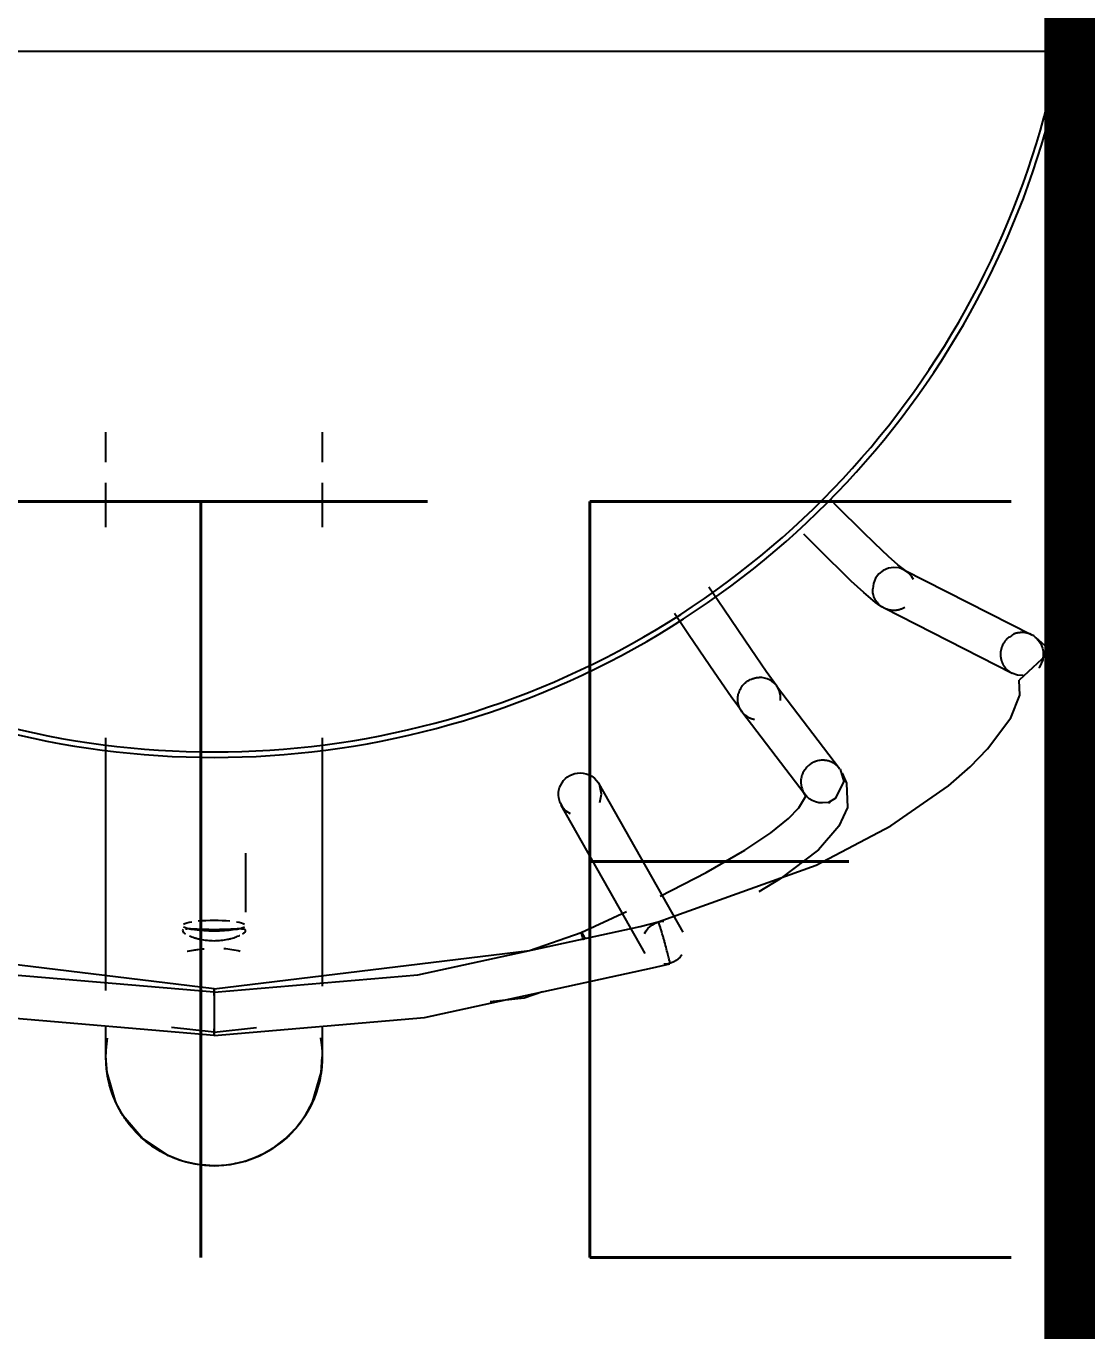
# Model space of a CAD drawing. Header units: millimetres. Extents: x 148480 to 578986, y 39883 to 155062.
# Drawn here: x 252669.9 to 252950.4, y 122228.7 to 122573.9 of the extents above; entities that cross this region are included whole.
import ezdxf

# ---------------------------------------------------------------- set-up
doc = ezdxf.new("R2010")
doc.units = ezdxf.units.MM
for name, color, linetype in [('HATCH', 8, 'Continuous'), ('Hatch 01_UC', 7, 'Continuous'), ('HVAC-SECTIONS', 7, 'Continuous'), ('I - MODULAR', 44, 'Continuous'), ('Layer4', 6, 'Continuous'), ('M-HVAC VRV PIPE', 4, 'Continuous'), ('M-HVAC-TEXT', 7, 'Continuous')]:
    doc.layers.add(name, color=color, linetype=linetype)
doc.styles.add('R', font='romans.shx')

# ---------------------------------------------------------------- blocks, each defined once
blk = doc.blocks.new('GFC1')
at = {"color": 8}
for p, q in [((325323.46, 123444.51), (325323.46, 123452.48)), ((325323.46, 123444.51), (325323.46, 123452.48)), ((325380.66, 123452.48), (325380.66, 123444.51)), ((325380.66, 123452.48), (325380.66, 123444.51)), ((325323.46, 123427.34), (325323.46, 123439)), ((325323.46, 123427.34), (325323.46, 123439)), ((325380.66, 123439), (325380.66, 123427.34)), ((325380.66, 123439), (325380.66, 123427.34))]:
    blk.add_line(p, q, dxfattribs=at)
at = {"layer": 'I - MODULAR', "color": 8}
for p, q in [((325534.47, 123416.06), (325568.27, 123398.83)), ((325534.47, 123416.06), (325568.27, 123398.83)), ((325563.07, 123388.64), (325529.26, 123405.87)), ((325563.07, 123388.64), (325529.26, 123405.87)), ((325573.37, 123394.58), (325569.45, 123398.02)), ((325573.37, 123394.58), (325569.45, 123398.02)), ((325573.37, 123394.58), (325564.95, 123386.84)), ((325573.37, 123394.58), (325564.95, 123386.84)), ((325500.79, 123385.35), (325517.46, 123363.48)), ((325500.79, 123385.35), (325517.46, 123363.48)), ((325508.35, 123356.55), (325491.66, 123378.47)), ((325508.35, 123356.55), (325491.66, 123378.47)), ((325323.46, 123304.75), (325323.46, 123371.61)), ((325323.46, 123304.75), (325323.46, 123371.61)), ((325380.66, 123371.61), (325380.66, 123305.91)), ((325380.66, 123371.61), (325380.66, 123305.91)), ((325453.82, 123359.45), (325476.01, 123320.18)), ((325453.82, 123359.45), (325476.01, 123320.18)), ((325466.05, 123314.55), (325443.86, 123353.82)), ((325466.05, 123314.55), (325443.86, 123353.82)), ((325360.4, 123341.1), (325360.4, 123325.47)), ((325360.4, 123341.1), (325360.4, 123325.47)), ((325449.17, 123320.11), (325461.15, 123325.63)), ((325449.17, 123320.11), (325461.15, 123325.63)), ((325323.46, 123287.2), (325323.46, 123295.16)), ((325323.46, 123287.2), (325323.46, 123295.16)), ((325352.06, 123293.77), (325340.82, 123295.01)), ((325352.06, 123293.77), (325340.82, 123295.01)), ((325352.06, 123293.77), (325363.29, 123295.01)), ((325352.06, 123293.77), (325363.29, 123295.01)), ((325380.66, 123295.35), (325380.66, 123287.2)), ((325380.66, 123295.35), (325380.66, 123287.2))]:
    blk.add_line(p, q, dxfattribs=at)
at = {"layer": 'I - MODULAR', "color": 8, "flags": 128}
for points in [[(325534.98, 123415.77), (325532.85, 123417.34), (325530.39, 123419.52), (325526.76, 123422.96), (325523.52, 123426.12), (325517.01, 123432.64), (325515.05, 123434.66)], [(325534.98, 123415.77), (325532.85, 123417.34), (325530.39, 123419.52), (325526.76, 123422.96), (325523.52, 123426.12), (325517.01, 123432.64), (325515.05, 123434.66)], [(325528.76, 123406.16), (325528.16, 123406.54), (325526.97, 123407.37), (325523.86, 123410.01), (325520.55, 123413.07), (325517.96, 123415.55), (325514.32, 123419.13), (325508.06, 123425.43)], [(325528.76, 123406.16), (325528.16, 123406.54), (325526.97, 123407.37), (325523.86, 123410.01), (325520.55, 123413.07), (325517.96, 123415.55), (325514.32, 123419.13), (325508.06, 123425.43)], [(325535.75, 123415.16), (325534.61, 123415.98), (325533.26, 123416.51), (325531.82, 123416.67), (325530.38, 123416.45), (325529.03, 123415.87), (325527.88, 123414.96), (325526.98, 123413.79), (325526.42, 123412.42), (325526.22, 123410.97)], [(325535.75, 123415.16), (325534.61, 123415.98), (325533.26, 123416.51), (325531.82, 123416.67), (325530.38, 123416.45), (325529.03, 123415.87), (325527.88, 123414.96), (325526.98, 123413.79), (325526.42, 123412.42), (325526.22, 123410.97)], [(325537, 123413.43), (325536.57, 123414.16), (325536.11, 123414.73), (325535.75, 123415.16)], [(325537, 123413.43), (325536.57, 123414.16), (325536.11, 123414.73), (325535.75, 123415.16)], [(325500.84, 123385.29), (325498.07, 123389.17), (325495.43, 123392.98), (325492.37, 123397.44), (325486.83, 123405.59), (325482.87, 123411.45)], [(325500.84, 123385.29), (325498.07, 123389.17), (325495.43, 123392.98), (325492.37, 123397.44), (325486.83, 123405.59), (325482.87, 123411.45)], [(325491.61, 123378.52), (325490.52, 123380.01), (325488.83, 123382.41), (325486.25, 123386.14), (325483.14, 123390.67), (325477.5, 123398.96), (325473.78, 123404.48)], [(325491.61, 123378.52), (325490.52, 123380.01), (325488.83, 123382.41), (325486.25, 123386.14), (325483.14, 123390.67), (325477.5, 123398.96), (325473.78, 123404.48)], [(325569.55, 123397.93), (325570.08, 123397.36), (325570.52, 123396.73), (325570.86, 123396.03), (325571.12, 123395.29), (325571.28, 123394.52), (325571.32, 123393.73)], [(325569.55, 123397.93), (325570.08, 123397.36), (325570.52, 123396.73), (325570.86, 123396.03), (325571.12, 123395.29), (325571.28, 123394.52), (325571.32, 123393.73)], [(325571.32, 123393.73), (325571.19, 123392.26), (325570.32, 123390.3), (325570.04, 123390.13)], [(325571.32, 123393.73), (325571.19, 123392.26), (325570.32, 123390.3), (325570.04, 123390.13)], [(325500.93, 123385.16), (325500.58, 123385.62), (325500.08, 123386.13), (325499.53, 123386.57), (325498.93, 123386.93), (325498.3, 123387.21), (325497.63, 123387.41), (325496.94, 123387.53), (325496.22, 123387.56)], [(325500.93, 123385.16), (325500.58, 123385.62), (325500.08, 123386.13), (325499.53, 123386.57), (325498.93, 123386.93), (325498.3, 123387.21), (325497.63, 123387.41), (325496.94, 123387.53), (325496.22, 123387.56)], [(325566.06, 123388.05), (325564.52, 123388.14), (325563.04, 123388.66), (325561.79, 123389.54)], [(325566.06, 123388.05), (325564.52, 123388.14), (325563.04, 123388.66), (325561.79, 123389.54)], [(325469.53, 123322.88), (325511.27, 123337.87), (325530.99, 123348.28), (325546.24, 123358.91), (325551.98, 123363.91), (325556.62, 123368.64), (325562.73, 123376.88), (325565.16, 123382.88), (325564.95, 123386.84)], [(325469.53, 123322.88), (325511.27, 123337.87), (325530.99, 123348.28), (325546.24, 123358.91), (325551.98, 123363.91), (325556.62, 123368.64), (325562.73, 123376.88), (325565.16, 123382.88), (325564.95, 123386.84)], [(325501.88, 123381.47), (325501.85, 123382.84), (325501.46, 123384.17), (325500.93, 123385.16)], [(325501.88, 123381.47), (325501.85, 123382.84), (325501.46, 123384.17), (325500.93, 123385.16)], [(325517.61, 123363.27), (325518.59, 123360.07), (325516.27, 123355.53), (325514.58, 123354.51), (325514.85, 123354.5), (325512.91, 123354.37)], [(325517.61, 123363.27), (325518.59, 123360.07), (325516.27, 123355.53), (325514.58, 123354.51), (325514.85, 123354.5), (325512.91, 123354.37)], [(325518.16, 123362.26), (325519.33, 123359.61), (325519.56, 123353.13), (325517.29, 123348.21), (325511.87, 123341.98), (325501.76, 123334.27), (325496.15, 123330.81)], [(325518.16, 123362.26), (325519.33, 123359.61), (325519.56, 123353.13), (325517.29, 123348.21), (325511.87, 123341.98), (325501.76, 123334.27), (325496.15, 123330.81)], [(325454.11, 123354.47), (325454.55, 123356.68), (325454.11, 123358.86)], [(325454.11, 123354.47), (325454.55, 123356.68), (325454.11, 123358.86)], [(325469.98, 123329.7), (325482.18, 123335.97), (325492.41, 123341.87), (325499.29, 123346.48), (325503.92, 123350.21), (325506.68, 123353.05), (325508.53, 123356.17), (325507.78, 123357.48), (325507.66, 123357.75)], [(325469.98, 123329.7), (325482.18, 123335.97), (325492.41, 123341.87), (325499.29, 123346.48), (325503.92, 123350.21), (325506.68, 123353.05), (325508.53, 123356.17), (325507.78, 123357.48), (325507.66, 123357.75)], [(325512.91, 123354.37), (325511.99, 123354.42), (325511.09, 123354.63), (325510.24, 123354.98), (325509.46, 123355.46), (325508.77, 123356.07), (325508.2, 123356.76)], [(325512.91, 123354.37), (325511.99, 123354.42), (325511.09, 123354.63), (325510.24, 123354.98), (325509.46, 123355.46), (325508.77, 123356.07), (325508.2, 123356.76)], [(325443.57, 123354.41), (325444.22, 123353.26), (325445.12, 123352.3), (325446.24, 123351.56)], [(325443.57, 123354.41), (325444.22, 123353.26), (325445.12, 123352.3), (325446.24, 123351.56)], [(325352.06, 123304.3), (325298.17, 123308.92), (325239.39, 123321.7), (325234.58, 123322.88)], [(325352.06, 123304.3), (325298.17, 123308.92), (325239.39, 123321.7), (325234.58, 123322.88)], [(325352.06, 123304.3), (325405.94, 123308.92), (325464.72, 123321.7), (325469.53, 123322.88)], [(325352.06, 123304.3), (325405.94, 123308.92), (325464.72, 123321.7), (325469.53, 123322.88)], [(325352.06, 123305.21), (325268.63, 123315.3), (325254.94, 123320.11)], [(325352.06, 123305.21), (325268.63, 123315.3), (325254.94, 123320.11)], [(325352.06, 123305.21), (325435.48, 123315.3), (325449.17, 123320.11)], [(325352.06, 123305.21), (325435.48, 123315.3), (325449.17, 123320.11)], [(325352.06, 123292.86), (325296.42, 123297.62), (325236.12, 123310.73), (325231.57, 123311.85)], [(325352.06, 123292.86), (325296.42, 123297.62), (325236.12, 123310.73), (325231.57, 123311.85)], [(325352.06, 123292.86), (325407.69, 123297.62), (325468, 123310.73), (325472.54, 123311.85)], [(325352.06, 123292.86), (325407.69, 123297.62), (325468, 123310.73), (325472.54, 123311.85)], [(325425.1, 123301.84), (325434.06, 123302.83), (325438.88, 123304.5)], [(325425.1, 123301.84), (325434.06, 123302.83), (325438.88, 123304.5)], [(325352.06, 123258.37), (325347.66, 123258.72), (325343.69, 123259.63), (325340, 123261.06), (325333.17, 123265.55), (325327.99, 123271.63), (325326.08, 123275.16), (325323.75, 123283.06), (325323.47, 123287.2)], [(325352.06, 123258.37), (325347.66, 123258.72), (325343.69, 123259.63), (325340, 123261.06), (325333.17, 123265.55), (325327.99, 123271.63), (325326.08, 123275.16), (325323.75, 123283.06), (325323.47, 123287.2)], [(325352.06, 123258.37), (325356.4, 123258.72), (325360.39, 123259.62), (325364.09, 123261.05), (325367.64, 123263.03), (325370.87, 123265.49), (325373.71, 123268.37), (325376.13, 123271.64), (325378.05, 123275.19), (325380.36, 123283.06), (325380.65, 123287.2)], [(325352.06, 123258.37), (325356.4, 123258.72), (325360.39, 123259.62), (325364.09, 123261.05), (325367.64, 123263.03), (325370.87, 123265.49), (325373.71, 123268.37), (325376.13, 123271.64), (325378.05, 123275.19), (325380.36, 123283.06), (325380.65, 123287.2)]]:
    blk.add_lwpolyline(points, dxfattribs=at)
at = {"layer": 'I - MODULAR', "color": 8}
for radius in [228.8, 228.8, 228.8, 228.8, 227.37, 227.37]:
    blk.add_arc((325352.06, 123595.22), radius, 180, 0, dxfattribs=at)
at = {"layer": 'I - MODULAR', "color": 8, "extrusion": (0, 0, -1)}
for centre, major_axis, ratio, start_param, end_param in [((325448.84, 123356.64), (-4.98, -2.81), 0.992436, 0.099802, 2.081916), ((325448.84, 123356.64), (-4.98, -2.81), 0.992436, 0.099802, 2.081916), ((325448.84, 123356.64), (-4.98, -2.81), 0.992436, 2.081916, 3.241394), ((325448.84, 123356.64), (-4.98, -2.81), 0.992436, 2.081916, 3.241394), ((325352.06, 123321.91), (8.35, 0), 0.173648, 3.403392, 3.926991), ((325352.06, 123321.91), (8.35, 0), 0.173648, 3.403392, 3.926991), ((325352.06, 123321.91), (8.35, 0), 0.173648, 4.18879, 5.235988), ((325352.06, 123321.91), (8.35, 0), 0.173648, 4.18879, 5.235988), ((325352.06, 123321.91), (8.35, 0), 0.173648, 5.497787, 6.021386), ((325352.06, 123321.91), (8.35, 0), 0.173648, 5.497787, 6.021386), ((325471.03, 123317.37), (-4.98, -2.81), 0.992436, 0.957956, 2.081916), ((325471.03, 123317.37), (-4.98, -2.81), 0.992436, 0.957956, 2.081916), ((325352.06, 123321.91), (8.35, 0), 0.173648, 0.261799, 2.879793), ((325352.06, 123321.91), (8.35, 0), 0.173648, 0.261799, 2.879793), ((325471.03, 123317.37), (-4.98, -2.81), 0.992436, 4.258135, 5.223509), ((325471.03, 123317.37), (-4.98, -2.81), 0.992436, 4.258135, 5.223509)]:
    blk.add_ellipse(centre, major_axis=major_axis, ratio=ratio, start_param=start_param, end_param=end_param, dxfattribs=at)
at = {"layer": 'I - MODULAR', "color": 8}
for points, knots in [([(325527.98, 123406.78), (325527.96, 123406.8), (325527.9, 123406.88), (325527.79, 123407.01), (325527.64, 123407.18), (325527.48, 123407.37), (325527.32, 123407.55), (325527.19, 123407.73), (325527.05, 123407.92), (325526.91, 123408.16), (325526.77, 123408.43), (325526.62, 123408.75), (325526.51, 123409.07), (325526.41, 123409.4), (325526.33, 123409.74), (325526.26, 123410.12), (325526.22, 123410.54), (325526.22, 123410.82), (325526.22, 123410.97)], [0, 0, 0, 0, 0.041667, 0.104167, 0.161458, 0.229167, 0.270833, 0.3125, 0.364583, 0.416667, 0.479167, 0.541667, 0.625, 0.6875, 0.75, 0.833333, 0.916667, 1, 1, 1, 1]), ([(325527.98, 123406.78), (325527.96, 123406.8), (325527.9, 123406.88), (325527.79, 123407.01), (325527.64, 123407.18), (325527.48, 123407.37), (325527.32, 123407.55), (325527.19, 123407.73), (325527.05, 123407.92), (325526.91, 123408.16), (325526.77, 123408.43), (325526.62, 123408.75), (325526.51, 123409.07), (325526.41, 123409.4), (325526.33, 123409.74), (325526.26, 123410.12), (325526.22, 123410.54), (325526.22, 123410.82), (325526.22, 123410.97)], [0, 0, 0, 0, 0.041667, 0.104167, 0.161458, 0.229167, 0.270833, 0.3125, 0.364583, 0.416667, 0.479167, 0.541667, 0.625, 0.6875, 0.75, 0.833333, 0.916667, 1, 1, 1, 1]), ([(325534.7, 123406.06), (325534.49, 123405.94), (325534.16, 123405.77), (325533.7, 123405.59), (325533.35, 123405.48), (325532.99, 123405.39), (325532.63, 123405.32), (325532.27, 123405.28), (325531.9, 123405.26), (325531.54, 123405.27), (325531.18, 123405.29), (325530.82, 123405.34), (325530.47, 123405.42), (325530.11, 123405.52), (325529.77, 123405.64), (325529.43, 123405.79), (325529.11, 123405.95), (325528.8, 123406.13), (325528.41, 123406.4), (325528.15, 123406.62), (325527.98, 123406.78)], [0.4444444, 0.4444444, 0.4444444, 0.4444444, 0.5, 0.5277778, 0.5555556, 0.5833333, 0.6111111, 0.6388889, 0.6666667, 0.6944444, 0.7222222, 0.75, 0.7777778, 0.8055556, 0.8333333, 0.8611111, 0.8888889, 0.9166667, 0.9444444, 1, 1, 1, 1]), ([(325534.7, 123406.06), (325534.49, 123405.94), (325534.16, 123405.77), (325533.7, 123405.59), (325533.35, 123405.48), (325532.99, 123405.39), (325532.63, 123405.32), (325532.27, 123405.28), (325531.9, 123405.26), (325531.54, 123405.27), (325531.18, 123405.29), (325530.82, 123405.34), (325530.47, 123405.42), (325530.11, 123405.52), (325529.77, 123405.64), (325529.43, 123405.79), (325529.11, 123405.95), (325528.8, 123406.13), (325528.41, 123406.4), (325528.15, 123406.62), (325527.98, 123406.78)], [0.4444444, 0.4444444, 0.4444444, 0.4444444, 0.5, 0.5277778, 0.5555556, 0.5833333, 0.6111111, 0.6388889, 0.6666667, 0.6944444, 0.7222222, 0.75, 0.7777778, 0.8055556, 0.8333333, 0.8611111, 0.8888889, 0.9166667, 0.9444444, 1, 1, 1, 1]), ([(325569.56, 123397.92), (325569.4, 123398.07), (325569.15, 123398.28), (325568.8, 123398.53), (325568.52, 123398.7), (325568.23, 123398.86), (325567.93, 123399), (325567.62, 123399.12), (325567.3, 123399.22), (325566.98, 123399.3), (325566.66, 123399.37), (325566.36, 123399.41), (325566.09, 123399.43), (325565.76, 123399.44), (325565.39, 123399.43), (325565.04, 123399.39), (325564.73, 123399.34), (325564.44, 123399.29), (325564.13, 123399.24), (325563.88, 123399.18), (325563.65, 123399.1), (325563.49, 123399.01), (325563.4, 123398.92), (325563.29, 123398.82), (325563.14, 123398.71), (325562.86, 123398.55), (325562.43, 123398.3), (325562.03, 123398.02), (325561.79, 123397.82), (325561.59, 123397.64), (325561.38, 123397.41), (325561.18, 123397.14), (325561, 123396.87), (325560.85, 123396.61), (325560.66, 123396.29), (325560.48, 123395.9), (325560.31, 123395.48), (325560.2, 123395.12), (325560.12, 123394.77), (325560.04, 123394.3), (325560.02, 123393.96), (325560.02, 123393.74)], [0, 0, 0, 0, 0.05, 0.075, 0.1, 0.125, 0.15, 0.175, 0.2, 0.225, 0.25, 0.275, 0.29375, 0.3125, 0.35, 0.375, 0.39375, 0.425, 0.45, 0.475, 0.5, 0.525, 0.55, 0.575, 0.59375, 0.6125, 0.65, 0.675, 0.6875, 0.703125, 0.725, 0.75, 0.775, 0.79375, 0.8125, 0.85, 0.875, 0.9, 0.925, 0.95, 1, 1, 1, 1]), ([(325569.56, 123397.92), (325569.4, 123398.07), (325569.15, 123398.28), (325568.8, 123398.53), (325568.52, 123398.7), (325568.23, 123398.86), (325567.93, 123399), (325567.62, 123399.12), (325567.3, 123399.22), (325566.98, 123399.3), (325566.66, 123399.37), (325566.36, 123399.41), (325566.09, 123399.43), (325565.76, 123399.44), (325565.39, 123399.43), (325565.04, 123399.39), (325564.73, 123399.34), (325564.44, 123399.29), (325564.13, 123399.24), (325563.88, 123399.18), (325563.65, 123399.1), (325563.49, 123399.01), (325563.4, 123398.92), (325563.29, 123398.82), (325563.14, 123398.71), (325562.86, 123398.55), (325562.43, 123398.3), (325562.03, 123398.02), (325561.79, 123397.82), (325561.59, 123397.64), (325561.38, 123397.41), (325561.18, 123397.14), (325561, 123396.87), (325560.85, 123396.61), (325560.66, 123396.29), (325560.48, 123395.9), (325560.31, 123395.48), (325560.2, 123395.12), (325560.12, 123394.77), (325560.04, 123394.3), (325560.02, 123393.96), (325560.02, 123393.74)], [0, 0, 0, 0, 0.05, 0.075, 0.1, 0.125, 0.15, 0.175, 0.2, 0.225, 0.25, 0.275, 0.29375, 0.3125, 0.35, 0.375, 0.39375, 0.425, 0.45, 0.475, 0.5, 0.525, 0.55, 0.575, 0.59375, 0.6125, 0.65, 0.675, 0.6875, 0.703125, 0.725, 0.75, 0.775, 0.79375, 0.8125, 0.85, 0.875, 0.9, 0.925, 0.95, 1, 1, 1, 1]), ([(325560.02, 123393.74), (325560.02, 123393.42), (325560.05, 123392.95), (325560.16, 123392.41), (325560.24, 123392.11), (325560.31, 123391.88), (325560.38, 123391.66), (325560.47, 123391.44), (325560.57, 123391.23), (325560.67, 123391.02), (325560.78, 123390.81), (325560.9, 123390.62), (325561.02, 123390.42), (325561.16, 123390.24), (325561.3, 123390.05), (325561.51, 123389.82), (325561.67, 123389.66), (325561.78, 123389.55)], [0, 0, 0, 0, 0.2, 0.3, 0.35, 0.4, 0.45, 0.5, 0.55, 0.6, 0.65, 0.7, 0.75, 0.8, 0.85, 0.9, 1, 1, 1, 1]), ([(325560.02, 123393.74), (325560.02, 123393.42), (325560.05, 123392.95), (325560.16, 123392.41), (325560.24, 123392.11), (325560.31, 123391.88), (325560.38, 123391.66), (325560.47, 123391.44), (325560.57, 123391.23), (325560.67, 123391.02), (325560.78, 123390.81), (325560.9, 123390.62), (325561.02, 123390.42), (325561.16, 123390.24), (325561.3, 123390.05), (325561.51, 123389.82), (325561.67, 123389.66), (325561.78, 123389.55)], [0, 0, 0, 0, 0.2, 0.3, 0.35, 0.4, 0.45, 0.5, 0.55, 0.6, 0.65, 0.7, 0.75, 0.8, 0.85, 0.9, 1, 1, 1, 1]), ([(325491.55, 123378.61), (325491.5, 123378.69), (325491.4, 123378.84), (325491.25, 123379.09), (325491.13, 123379.34), (325491.02, 123379.57), (325490.89, 123379.87), (325490.77, 123380.23), (325490.66, 123380.63), (325490.6, 123380.98), (325490.56, 123381.32), (325490.54, 123381.66), (325490.54, 123382), (325490.57, 123382.35), (325490.61, 123382.69), (325490.7, 123383.15), (325490.86, 123383.71), (325491.14, 123384.36), (325491.48, 123384.97), (325491.91, 123385.53), (325492.4, 123386.04), (325492.94, 123386.48), (325493.54, 123386.86), (325494.07, 123387.11), (325494.51, 123387.27), (325494.84, 123387.37), (325495.18, 123387.45), (325495.64, 123387.53), (325495.99, 123387.56), (325496.23, 123387.56)], [0, 0, 0, 0, 0.027778, 0.055556, 0.083333, 0.104167, 0.125, 0.166667, 0.194444, 0.222222, 0.25, 0.277778, 0.305556, 0.333333, 0.361111, 0.388889, 0.444444, 0.5, 0.555556, 0.611111, 0.666667, 0.722222, 0.777778, 0.833333, 0.861111, 0.888889, 0.916667, 0.944444, 1, 1, 1, 1]), ([(325491.55, 123378.61), (325491.5, 123378.69), (325491.4, 123378.84), (325491.25, 123379.09), (325491.13, 123379.34), (325491.02, 123379.57), (325490.89, 123379.87), (325490.77, 123380.23), (325490.66, 123380.63), (325490.6, 123380.98), (325490.56, 123381.32), (325490.54, 123381.66), (325490.54, 123382), (325490.57, 123382.35), (325490.61, 123382.69), (325490.7, 123383.15), (325490.86, 123383.71), (325491.14, 123384.36), (325491.48, 123384.97), (325491.91, 123385.53), (325492.4, 123386.04), (325492.94, 123386.48), (325493.54, 123386.86), (325494.07, 123387.11), (325494.51, 123387.27), (325494.84, 123387.37), (325495.18, 123387.45), (325495.64, 123387.53), (325495.99, 123387.56), (325496.23, 123387.56)], [0, 0, 0, 0, 0.027778, 0.055556, 0.083333, 0.104167, 0.125, 0.166667, 0.194444, 0.222222, 0.25, 0.277778, 0.305556, 0.333333, 0.361111, 0.388889, 0.444444, 0.5, 0.555556, 0.611111, 0.666667, 0.722222, 0.777778, 0.833333, 0.861111, 0.888889, 0.916667, 0.944444, 1, 1, 1, 1]), ([(325494.99, 123376.37), (325494.88, 123376.39), (325494.68, 123376.44), (325494.38, 123376.53), (325494.09, 123376.63), (325493.81, 123376.75), (325493.55, 123376.87), (325493.33, 123376.99), (325493.11, 123377.12), (325492.87, 123377.28), (325492.64, 123377.46), (325492.44, 123377.63), (325492.27, 123377.78), (325492.1, 123377.95), (325491.92, 123378.15), (325491.72, 123378.38), (325491.61, 123378.53), (325491.55, 123378.61)], [0.2222222, 0.2222222, 0.2222222, 0.2222222, 0.2777778, 0.3333333, 0.3888889, 0.4444444, 0.5, 0.5416667, 0.5833333, 0.6388889, 0.6944444, 0.7361111, 0.7777778, 0.8194444, 0.8611111, 0.9166667, 1, 1, 1, 1]), ([(325494.99, 123376.37), (325494.88, 123376.39), (325494.68, 123376.44), (325494.38, 123376.53), (325494.09, 123376.63), (325493.81, 123376.75), (325493.55, 123376.87), (325493.33, 123376.99), (325493.11, 123377.12), (325492.87, 123377.28), (325492.64, 123377.46), (325492.44, 123377.63), (325492.27, 123377.78), (325492.1, 123377.95), (325491.92, 123378.15), (325491.72, 123378.38), (325491.61, 123378.53), (325491.55, 123378.61)], [0.2222222, 0.2222222, 0.2222222, 0.2222222, 0.2777778, 0.3333333, 0.3888889, 0.4444444, 0.5, 0.5416667, 0.5833333, 0.6388889, 0.6944444, 0.7361111, 0.7777778, 0.8194444, 0.8611111, 0.9166667, 1, 1, 1, 1]), ([(325512.91, 123365.66), (325512.48, 123365.66), (325511.86, 123365.58), (325511.16, 123365.37), (325510.78, 123365.22), (325510.5, 123365.09), (325510.23, 123364.94), (325509.88, 123364.73), (325509.31, 123364.32), (325508.59, 123363.6), (325508, 123362.77), (325507.64, 123362.04), (325507.43, 123361.46), (325507.29, 123360.85), (325507.22, 123360.22), (325507.23, 123359.58), (325507.3, 123358.96), (325507.44, 123358.36), (325507.71, 123357.58), (325508, 123357.05), (325508.23, 123356.72)], [0, 0, 0, 0, 0.1, 0.15, 0.175, 0.2, 0.225, 0.25, 0.3, 0.4, 0.5, 0.55, 0.6, 0.65, 0.7, 0.75, 0.8, 0.85, 0.9, 1, 1, 1, 1]), ([(325512.91, 123365.66), (325512.48, 123365.66), (325511.86, 123365.58), (325511.16, 123365.37), (325510.78, 123365.22), (325510.5, 123365.09), (325510.23, 123364.94), (325509.88, 123364.73), (325509.31, 123364.32), (325508.59, 123363.6), (325508, 123362.77), (325507.64, 123362.04), (325507.43, 123361.46), (325507.29, 123360.85), (325507.22, 123360.22), (325507.23, 123359.58), (325507.3, 123358.96), (325507.44, 123358.36), (325507.71, 123357.58), (325508, 123357.05), (325508.23, 123356.72)], [0, 0, 0, 0, 0.1, 0.15, 0.175, 0.2, 0.225, 0.25, 0.3, 0.4, 0.5, 0.55, 0.6, 0.65, 0.7, 0.75, 0.8, 0.85, 0.9, 1, 1, 1, 1]), ([(325517.58, 123363.31), (325517.5, 123363.43), (325517.37, 123363.6), (325517.17, 123363.82), (325517.02, 123363.99), (325516.86, 123364.15), (325516.69, 123364.3), (325516.51, 123364.45), (325516.33, 123364.59), (325516.14, 123364.72), (325515.95, 123364.85), (325515.75, 123364.96), (325515.55, 123365.07), (325515.35, 123365.17), (325515.07, 123365.29), (325514.57, 123365.46), (325513.82, 123365.63), (325513.21, 123365.67), (325512.91, 123365.66)], [0, 0, 0, 0, 0.083333, 0.125, 0.166667, 0.208333, 0.25, 0.291667, 0.333333, 0.375, 0.416667, 0.458333, 0.5, 0.541667, 0.583333, 0.666667, 0.833333, 1, 1, 1, 1]), ([(325517.58, 123363.31), (325517.5, 123363.43), (325517.37, 123363.6), (325517.17, 123363.82), (325517.02, 123363.99), (325516.86, 123364.15), (325516.69, 123364.3), (325516.51, 123364.45), (325516.33, 123364.59), (325516.14, 123364.72), (325515.95, 123364.85), (325515.75, 123364.96), (325515.55, 123365.07), (325515.35, 123365.17), (325515.07, 123365.29), (325514.57, 123365.46), (325513.82, 123365.63), (325513.21, 123365.67), (325512.91, 123365.66)], [0, 0, 0, 0, 0.083333, 0.125, 0.166667, 0.208333, 0.25, 0.291667, 0.333333, 0.375, 0.416667, 0.458333, 0.5, 0.541667, 0.583333, 0.666667, 0.833333, 1, 1, 1, 1]), ([(325472.42, 123312.73), (325472.39, 123312.9), (325472.31, 123313.28), (325472.08, 123314.23), (325471.72, 123315.68), (325471.29, 123317.32), (325470.93, 123318.6), (325470.64, 123319.6), (325470.35, 123320.59), (325470.07, 123321.49), (325469.84, 123322.2), (325469.67, 123322.65), (325469.6, 123322.8), (325469.57, 123322.84)], [0, 0, 0, 0, 0.0555556, 0.1111111, 0.2222222, 0.3333333, 0.3888889, 0.4444444, 0.5138889, 0.5833333, 0.6527778, 0.7222222, 0.7777778, 0.7777778, 0.7777778, 0.7777778]), ([(325472.42, 123312.73), (325472.39, 123312.9), (325472.31, 123313.28), (325472.08, 123314.23), (325471.72, 123315.68), (325471.29, 123317.32), (325470.93, 123318.6), (325470.64, 123319.6), (325470.35, 123320.59), (325470.07, 123321.49), (325469.84, 123322.2), (325469.67, 123322.65), (325469.6, 123322.8), (325469.57, 123322.84)], [0, 0, 0, 0, 0.0555556, 0.1111111, 0.2222222, 0.3333333, 0.3888889, 0.4444444, 0.5138889, 0.5833333, 0.6527778, 0.7222222, 0.7777778, 0.7777778, 0.7777778, 0.7777778]), ([(325352.06, 123320.83), (325351.43, 123320.84), (325350.17, 123320.85), (325348.69, 123320.9), (325347.6, 123320.95), (325346.83, 123320.99), (325346.14, 123321.02), (325345.52, 123321.03), (325344.98, 123321.03), (325344.67, 123321.02), (325344.54, 123321)], [-1, -1, -1, -1, -0.8571429, -0.7142857, -0.6428571, -0.5714286, -0.5, -0.4285714, -0.3571429, -0.2857143, -0.2857143, -0.2857143, -0.2857143]), ([(325352.06, 123320.83), (325351.43, 123320.84), (325350.17, 123320.85), (325348.69, 123320.9), (325347.6, 123320.95), (325346.83, 123320.99), (325346.14, 123321.02), (325345.52, 123321.03), (325344.98, 123321.03), (325344.67, 123321.02), (325344.54, 123321)], [-1, -1, -1, -1, -0.8571429, -0.7142857, -0.6428571, -0.5714286, -0.5, -0.4285714, -0.3571429, -0.2857143, -0.2857143, -0.2857143, -0.2857143]), ([(325345.53, 123319.22), (325345.72, 123319.14), (325346.14, 123318.96), (325346.83, 123318.72), (325347.6, 123318.5), (325348.69, 123318.24), (325350.17, 123318), (325351.43, 123317.94), (325352.06, 123317.93)], [-0.5714286, -0.5714286, -0.5714286, -0.5714286, -0.5, -0.4285714, -0.3571429, -0.2857143, -0.1428571, 0, 0, 0, 0]), ([(325345.53, 123319.22), (325345.72, 123319.14), (325346.14, 123318.96), (325346.83, 123318.72), (325347.6, 123318.5), (325348.69, 123318.24), (325350.17, 123318), (325351.43, 123317.94), (325352.06, 123317.93)], [-0.5714286, -0.5714286, -0.5714286, -0.5714286, -0.5, -0.4285714, -0.3571429, -0.2857143, -0.1428571, 0, 0, 0, 0]), ([(325360.4, 123320.61), (325360.4, 123320.72), (325360.26, 123320.89), (325359.74, 123321), (325359.14, 123321.03), (325358.59, 123321.03), (325357.97, 123321.02), (325357.28, 123320.99), (325356.52, 123320.95), (325355.43, 123320.9), (325353.94, 123320.85), (325352.69, 123320.84), (325352.06, 123320.83)], [-1, -1, -1, -1, -0.857143, -0.714286, -0.642857, -0.571429, -0.5, -0.428571, -0.357143, -0.285714, -0.142857, 0, 0, 0, 0]), ([(325360.4, 123320.61), (325360.4, 123320.72), (325360.26, 123320.89), (325359.74, 123321), (325359.14, 123321.03), (325358.59, 123321.03), (325357.97, 123321.02), (325357.28, 123320.99), (325356.52, 123320.95), (325355.43, 123320.9), (325353.94, 123320.85), (325352.69, 123320.84), (325352.06, 123320.83)], [-1, -1, -1, -1, -0.857143, -0.714286, -0.642857, -0.571429, -0.5, -0.428571, -0.357143, -0.285714, -0.142857, 0, 0, 0, 0]), ([(325352.06, 123317.93), (325352.69, 123317.94), (325353.94, 123318), (325355.43, 123318.24), (325356.52, 123318.5), (325357.28, 123318.72), (325357.97, 123318.96), (325358.48, 123319.17), (325358.76, 123319.3), (325358.84, 123319.34)], [-1, -1, -1, -1, -0.8571429, -0.7142857, -0.6428571, -0.5714286, -0.5, -0.4285714, -0.3958969, -0.3958969, -0.3958969, -0.3958969]), ([(325352.06, 123317.93), (325352.69, 123317.94), (325353.94, 123318), (325355.43, 123318.24), (325356.52, 123318.5), (325357.28, 123318.72), (325357.97, 123318.96), (325358.48, 123319.17), (325358.76, 123319.3), (325358.84, 123319.34)], [-1, -1, -1, -1, -0.8571429, -0.7142857, -0.6428571, -0.5714286, -0.5, -0.4285714, -0.3958969, -0.3958969, -0.3958969, -0.3958969]), ([(325449.17, 123320.11), (325449.17, 123320.11), (325449.15, 123320.1), (325449.13, 123320.02), (325449.17, 123319.74), (325449.32, 123319.18), (325449.53, 123318.56), (325449.71, 123318.07)], [0.4980564, 0.4980564, 0.4980564, 0.4980564, 0.5, 0.5555556, 0.6111111, 0.6666667, 0.7777778, 0.7777778, 0.7777778, 0.7777778]), ([(325449.17, 123320.11), (325449.17, 123320.11), (325449.15, 123320.1), (325449.13, 123320.02), (325449.17, 123319.74), (325449.32, 123319.18), (325449.53, 123318.56), (325449.71, 123318.07)], [0.4980564, 0.4980564, 0.4980564, 0.4980564, 0.5, 0.5555556, 0.6111111, 0.6666667, 0.7777778, 0.7777778, 0.7777778, 0.7777778]), ([(325450.27, 123318.4), (325450.16, 123318.63), (325449.93, 123319.05), (325449.65, 123319.54), (325449.42, 123319.89), (325449.26, 123320.09), (325449.19, 123320.12), (325449.17, 123320.11)], [0.2222222, 0.2222222, 0.2222222, 0.2222222, 0.2777778, 0.3333333, 0.3888889, 0.4444444, 0.4956758, 0.4956758, 0.4956758, 0.4956758]), ([(325450.27, 123318.4), (325450.16, 123318.63), (325449.93, 123319.05), (325449.65, 123319.54), (325449.42, 123319.89), (325449.26, 123320.09), (325449.19, 123320.12), (325449.17, 123320.11)], [0.2222222, 0.2222222, 0.2222222, 0.2222222, 0.2777778, 0.3333333, 0.3888889, 0.4444444, 0.4956758, 0.4956758, 0.4956758, 0.4956758]), ([(325344.98, 123315.12), (325345.64, 123315.29), (325347.08, 123315.62), (325348.6, 123315.76), (325349.42, 123315.82)], [-0.07874903, -0.07874903, -0.07874903, -0.07874903, -0.05555556, -0.02873291, -0.02873291, -0.02873291, -0.02873291]), ([(325344.98, 123315.12), (325345.64, 123315.29), (325347.08, 123315.62), (325348.6, 123315.76), (325349.42, 123315.82)], [-0.07874903, -0.07874903, -0.07874903, -0.07874903, -0.05555556, -0.02873291, -0.02873291, -0.02873291, -0.02873291]), ([(325472.42, 123312.73), (325472.46, 123312.55), (325472.52, 123312.26), (325472.56, 123311.94), (325472.55, 123311.85), (325472.54, 123311.85)], [0, 0, 0, 0, 0.0555556, 0.1111111, 0.1797143, 0.1797143, 0.1797143, 0.1797143]), ([(325472.42, 123312.73), (325472.46, 123312.55), (325472.52, 123312.26), (325472.56, 123311.94), (325472.55, 123311.85), (325472.54, 123311.85)], [0, 0, 0, 0, 0.0555556, 0.1111111, 0.1797143, 0.1797143, 0.1797143, 0.1797143]), ([(325352.06, 123304.37), (325352.06, 123304.55), (325352.06, 123304.84), (325352.06, 123305.12), (325352.06, 123305.24), (325352.06, 123305.17), (325352.06, 123304.94), (325352.06, 123304.41), (325352.06, 123303.77), (325352.06, 123303.26)], [-0.6666667, -0.6666667, -0.6666667, -0.6666667, -0.6111111, -0.5555556, -0.5, -0.4444444, -0.3888889, -0.3333333, -0.2222222, -0.2222222, -0.2222222, -0.2222222]), ([(325352.06, 123304.37), (325352.06, 123304.55), (325352.06, 123304.84), (325352.06, 123305.12), (325352.06, 123305.24), (325352.06, 123305.17), (325352.06, 123304.94), (325352.06, 123304.47), (325352.06, 123303.88), (325352.06, 123303.39), (325352.06, 123303.27)], [0.3333333, 0.3333333, 0.3333333, 0.3333333, 0.3888889, 0.4444444, 0.5, 0.5555556, 0.6111111, 0.6666667, 0.75, 0.7777778, 0.7777778, 0.7777778, 0.7777778]), ([(325352.06, 123304.37), (325352.06, 123304.55), (325352.06, 123304.84), (325352.06, 123305.12), (325352.06, 123305.24), (325352.06, 123305.17), (325352.06, 123304.94), (325352.06, 123304.41), (325352.06, 123303.77), (325352.06, 123303.26)], [-0.6666667, -0.6666667, -0.6666667, -0.6666667, -0.6111111, -0.5555556, -0.5, -0.4444444, -0.3888889, -0.3333333, -0.2222222, -0.2222222, -0.2222222, -0.2222222]), ([(325352.06, 123304.37), (325352.06, 123304.55), (325352.06, 123304.84), (325352.06, 123305.12), (325352.06, 123305.24), (325352.06, 123305.17), (325352.06, 123304.94), (325352.06, 123304.47), (325352.06, 123303.88), (325352.06, 123303.39), (325352.06, 123303.27)], [0.3333333, 0.3333333, 0.3333333, 0.3333333, 0.3888889, 0.4444444, 0.5, 0.5555556, 0.6111111, 0.6666667, 0.75, 0.7777778, 0.7777778, 0.7777778, 0.7777778]), ([(325352.06, 123303.4), (325352.06, 123303.58), (325352.06, 123303.88), (325352.06, 123304.18), (325352.06, 123304.32), (325352.06, 123304.28), (325352.06, 123304.06), (325352.06, 123303.56), (325352.06, 123302.72), (325352.06, 123301.67), (325352.06, 123300.77), (325352.06, 123299.82), (325352.06, 123298.5), (325352.06, 123297.15), (325352.06, 123295.91), (325352.06, 123295.06), (325352.06, 123294.32), (325352.06, 123293.93), (325352.06, 123293.75)], [0, 0, 0, 0, 0.055556, 0.111111, 0.166667, 0.222222, 0.277778, 0.333333, 0.444444, 0.5, 0.555556, 0.611111, 0.666667, 0.777778, 0.833333, 0.888889, 0.944444, 1, 1, 1, 1]), ([(325352.06, 123303.4), (325352.06, 123303.58), (325352.06, 123303.88), (325352.06, 123304.18), (325352.06, 123304.32), (325352.06, 123304.28), (325352.06, 123304.06), (325352.06, 123303.56), (325352.06, 123302.72), (325352.06, 123301.67), (325352.06, 123300.77), (325352.06, 123299.82), (325352.06, 123298.5), (325352.06, 123297.15), (325352.06, 123295.91), (325352.06, 123295.06), (325352.06, 123294.32), (325352.06, 123293.93), (325352.06, 123293.75)], [0, 0, 0, 0, 0.055556, 0.111111, 0.166667, 0.222222, 0.277778, 0.333333, 0.444444, 0.5, 0.555556, 0.611111, 0.666667, 0.777778, 0.833333, 0.888889, 0.944444, 1, 1, 1, 1]), ([(325352.06, 123294.72), (325352.06, 123294.47), (325352.06, 123294.02), (325352.06, 123293.29), (325352.06, 123292.79), (325352.06, 123292.87), (325352.06, 123293.27), (325352.06, 123293.57), (325352.06, 123293.75)], [0.5555556, 0.5555556, 0.5555556, 0.5555556, 0.6111111, 0.6666667, 0.7777778, 0.8888889, 0.9444444, 1, 1, 1, 1]), ([(325352.06, 123294.72), (325352.06, 123294.47), (325352.06, 123294.02), (325352.06, 123293.29), (325352.06, 123292.79), (325352.06, 123292.87), (325352.06, 123293.27), (325352.06, 123293.57), (325352.06, 123293.75)], [0.5555556, 0.5555556, 0.5555556, 0.5555556, 0.6111111, 0.6666667, 0.7777778, 0.8888889, 0.9444444, 1, 1, 1, 1]), ([(325352.06, 123258.38), (325347.71, 123258.42), (325341.73, 123259.74), (325335.31, 123263.68), (325332.22, 123266.36), (325330.07, 123268.69), (325328.18, 123271.23), (325326.11, 123274.76), (325324.19, 123279.78), (325323.42, 123284.86), (325323.47, 123289.11), (325323.71, 123291.16), (325323.89, 123292.18)], [-1, -1, -1, -1, -0.8611111, -0.7916667, -0.7569444, -0.7222222, -0.6875, -0.6527778, -0.5833333, -0.5138889, -0.4791667, -0.4444444, -0.4444444, -0.4444444, -0.4444444]), ([(325352.06, 123258.38), (325347.71, 123258.42), (325341.73, 123259.74), (325335.31, 123263.68), (325332.22, 123266.36), (325330.07, 123268.69), (325328.18, 123271.23), (325326.11, 123274.76), (325324.19, 123279.78), (325323.42, 123284.86), (325323.47, 123289.11), (325323.71, 123291.16), (325323.89, 123292.18)], [-1, -1, -1, -1, -0.8611111, -0.7916667, -0.7569444, -0.7222222, -0.6875, -0.6527778, -0.5833333, -0.5138889, -0.4791667, -0.4444444, -0.4444444, -0.4444444, -0.4444444]), ([(325352.06, 123258.38), (325348.58, 123258.41), (325343.73, 123259.25), (325337.65, 123262.15), (325333.55, 123265.03), (325330.01, 123268.64), (325327.13, 123272.76), (325325.05, 123277.33), (325323.74, 123282.17), (325323.33, 123287.18), (325323.6, 123290.53), (325323.89, 123292.18)], [-1, -1, -1, -1, -0.8888889, -0.8333333, -0.7777778, -0.7222222, -0.6666667, -0.6111111, -0.5555556, -0.5, -0.4444444, -0.4444444, -0.4444444, -0.4444444]), ([(325352.06, 123258.38), (325348.58, 123258.41), (325343.73, 123259.25), (325337.65, 123262.15), (325333.55, 123265.03), (325330.01, 123268.64), (325327.13, 123272.76), (325325.05, 123277.33), (325323.74, 123282.17), (325323.33, 123287.18), (325323.6, 123290.53), (325323.89, 123292.18)], [-1, -1, -1, -1, -0.8888889, -0.8333333, -0.7777778, -0.7222222, -0.6666667, -0.6111111, -0.5555556, -0.5, -0.4444444, -0.4444444, -0.4444444, -0.4444444]), ([(325380.22, 123292.18), (325380.44, 123290.96), (325380.68, 123288.69), (325380.64, 123285.29), (325380.21, 123281.6), (325379.06, 123277.33), (325376.98, 123272.76), (325374.1, 123268.64), (325370.59, 123265.05), (325366.48, 123262.16), (325361.9, 123259.98), (325357.17, 123258.71), (325353.79, 123258.4), (325352.06, 123258.38)], [-0.5555556, -0.5555556, -0.5555556, -0.5555556, -0.5138889, -0.4791667, -0.4444444, -0.3888889, -0.3333333, -0.2777778, -0.2222222, -0.1666667, -0.1111111, -0.0555556, 0, 0, 0, 0]), ([(325380.22, 123292.18), (325380.44, 123290.96), (325380.68, 123288.69), (325380.64, 123285.29), (325380.21, 123281.6), (325379.06, 123277.33), (325376.98, 123272.76), (325374.1, 123268.64), (325370.59, 123265.05), (325366.48, 123262.16), (325361.9, 123259.98), (325357.17, 123258.71), (325353.79, 123258.4), (325352.06, 123258.38)], [-0.5555556, -0.5555556, -0.5555556, -0.5555556, -0.5138889, -0.4791667, -0.4444444, -0.3888889, -0.3333333, -0.2777778, -0.2222222, -0.1666667, -0.1111111, -0.0555556, 0, 0, 0, 0])]:
    blk.add_open_spline(points, degree=3, knots=knots, dxfattribs=at)
for points in [[(325343.92, 123320.87), (325343.78, 123320.81), (325343.71, 123320.72), (325343.71, 123320.61)], [(325343.92, 123320.87), (325343.78, 123320.81), (325343.71, 123320.72), (325343.71, 123320.61)], [(325343.71, 123320.61), (325343.71, 123320.5), (325343.85, 123320.24), (325344.27, 123319.91), (325344.54, 123319.74)], [(325343.71, 123320.61), (325343.71, 123320.5), (325343.85, 123320.24), (325344.27, 123319.91), (325344.54, 123319.74)], [(325359.57, 123319.74), (325359.84, 123319.91), (325360.26, 123320.24), (325360.4, 123320.5), (325360.4, 123320.61)], [(325359.57, 123319.74), (325359.84, 123319.91), (325360.26, 123320.24), (325360.4, 123320.5), (325360.4, 123320.61)], [(325344.99, 123315.12), (325346.43, 123315.49), (325347.93, 123315.66), (325349.44, 123315.8)], [(325344.99, 123315.12), (325346.43, 123315.49), (325347.93, 123315.66), (325349.44, 123315.8)], [(325354.59, 123315.9), (325356.07, 123315.76), (325357.51, 123315.53), (325358.92, 123315.18)], [(325354.59, 123315.9), (325356.07, 123315.76), (325357.51, 123315.53), (325358.92, 123315.18)], [(325354.59, 123315.89), (325356.08, 123315.76), (325357.52, 123315.52), (325358.93, 123315.17)], [(325354.59, 123315.89), (325356.08, 123315.76), (325357.52, 123315.52), (325358.93, 123315.17)], [(325472.54, 123311.85), (325472.53, 123311.85), (325472.51, 123311.86), (325472.5, 123311.89)], [(325472.54, 123311.85), (325472.53, 123311.85), (325472.51, 123311.86), (325472.5, 123311.89)], [(325352.06, 123294.47), (325352.06, 123294.31), (325352.06, 123294.05), (325352.06, 123293.81), (325352.06, 123293.74), (325352.06, 123293.86), (325352.06, 123294.14), (325352.06, 123294.44), (325352.06, 123294.61)], [(325352.06, 123294.47), (325352.06, 123294.31), (325352.06, 123294.05), (325352.06, 123293.81), (325352.06, 123293.74), (325352.06, 123293.86), (325352.06, 123294.14), (325352.06, 123294.44), (325352.06, 123294.61)], [(325352.06, 123294.47), (325352.06, 123294.31), (325352.06, 123294.05), (325352.06, 123293.81), (325352.06, 123293.74), (325352.06, 123293.86), (325352.06, 123294.14), (325352.06, 123294.44), (325352.06, 123294.61)], [(325352.06, 123294.47), (325352.06, 123294.31), (325352.06, 123294.05), (325352.06, 123293.81), (325352.06, 123293.74), (325352.06, 123293.86), (325352.06, 123294.14), (325352.06, 123294.44), (325352.06, 123294.61)], [(325380.22, 123292.2), (325380.79, 123288.91), (325380.81, 123282.12), (325377.35, 123272.54), (325370.9, 123264.73), (325362.01, 123259.55), (325355.52, 123258.41), (325352.06, 123258.38)], [(325380.22, 123292.2), (325380.79, 123288.91), (325380.81, 123282.12), (325377.35, 123272.54), (325370.9, 123264.73), (325362.01, 123259.55), (325355.52, 123258.41), (325352.06, 123258.38)]]:
    blk.add_open_spline(points, degree=3, dxfattribs=at)
blk = doc.blocks.new('celling')
at = {"layer": 'HATCH'}
h = blk.add_hatch(color=8, dxfattribs=at)
h.dxf.hatch_style = 1
edge = h.paths.add_edge_path(flags=16)
edge.add_line((332844, 71504.14), (332844, 62144.56))
edge.add_ellipse((333594, 62144.56), major_axis=(750, 0), ratio=1, start_angle=180, end_angle=270)
edge.add_line((333594, 61394.56), (337293.66, 61394.56))
edge.add_ellipse((337293.66, 62144.56), major_axis=(750, 0), ratio=1, start_angle=270, end_angle=360)
edge.add_line((338043.66, 62144.56), (338043.66, 71504.14))
edge.add_ellipse((337293.66, 71504.14), major_axis=(750, 0), ratio=1, start_angle=0, end_angle=90)
edge.add_line((337293.66, 72254.14), (333594, 72254.14))
edge.add_ellipse((333594, 71504.14), major_axis=(750, 0), ratio=1, start_angle=90, end_angle=180)
edge = h.paths.add_edge_path()
edge.add_line((332769, 71504.14), (332769, 62144.56))
edge.add_ellipse((333594, 62144.56), major_axis=(825, 0), ratio=1, start_angle=180, end_angle=270)
edge.add_line((333594, 61319.56), (337293.66, 61319.56))
edge.add_ellipse((337293.66, 62144.56), major_axis=(825, 0), ratio=1, start_angle=270, end_angle=360)
edge.add_line((338118.66, 62144.56), (338118.66, 71504.14))
edge.add_ellipse((337293.66, 71504.14), major_axis=(825, 0), ratio=1, start_angle=0, end_angle=90)
edge.add_line((337293.66, 72329.14), (333594, 72329.14))
edge.add_ellipse((333594, 71504.14), major_axis=(825, 0), ratio=1, start_angle=90, end_angle=180)
at = {"layer": 'Hatch 01_UC', "linetype": 'Continuous', "lineweight": 0, "transparency": 33554597}
h = blk.add_hatch(dxfattribs=at)
h.set_pattern_fill('ANSI31', color=8, scale=60, angle=180)
h.set_pattern_definition([(225, (368922.34, 87872.28), (134.70384, -134.70384), [])])
edge = h.paths.add_edge_path(flags=16)
edge.add_line((332769, 71504.14), (332769, 62144.56))
edge.add_ellipse((333594, 62144.56), major_axis=(825, 0), ratio=1, start_angle=180, end_angle=270)
edge.add_line((333594, 61319.56), (337293.66, 61319.56))
edge.add_ellipse((337293.66, 62144.56), major_axis=(825, 0), ratio=1, start_angle=270, end_angle=360)
edge.add_line((338118.66, 62144.56), (338118.66, 71504.14))
edge.add_ellipse((337293.66, 71504.14), major_axis=(825, 0), ratio=1, start_angle=0, end_angle=90)
edge.add_line((337293.66, 72329.14), (333594, 72329.14))
edge.add_ellipse((333594, 71504.14), major_axis=(825, 0), ratio=1, start_angle=90, end_angle=180)
h.paths.add_polyline_path([(338525.94, 73284.14), (331794, 73284.14), (331794, 66987.35), (331794, 60362.06), (338762.75, 60362.06), (338762.75, 60894.56), (339095.25, 60894.56), (339095.25, 69869.14), (338534, 69869.14), (338534, 70934.14), (339093.66, 70934.14), (339093.66, 73284.14)])
h = blk.add_hatch(dxfattribs=at)
h.set_pattern_fill('ANSI31', color=8, scale=60, angle=180)
h.set_pattern_definition([(225, (-25813.7, -9e-10), (134.70384, -134.70384), [])])
edge = h.paths.add_edge_path(flags=16)
edge.add_line((333094, 71504.14), (333094, 62144.56))
edge.add_ellipse((333594, 62144.56), major_axis=(500, 0), ratio=1, start_angle=180, end_angle=270)
edge.add_line((333594, 61644.56), (337293.66, 61644.56))
edge.add_ellipse((337293.66, 62144.56), major_axis=(500, 0), ratio=1, start_angle=270, end_angle=360)
edge.add_line((337793.66, 62144.56), (337793.66, 71504.14))
edge.add_ellipse((337293.66, 71504.14), major_axis=(500, 0), ratio=1, start_angle=0, end_angle=90)
edge.add_line((337293.66, 72004.14), (333594, 72004.14))
edge.add_ellipse((333594, 71504.14), major_axis=(500, 0), ratio=1, start_angle=90, end_angle=180)
edge = h.paths.add_edge_path()
edge.add_line((332844, 71504.14), (332844, 62144.56))
edge.add_ellipse((333594, 62144.56), major_axis=(750, 0), ratio=1, start_angle=180, end_angle=270)
edge.add_line((333594, 61394.56), (337293.66, 61394.56))
edge.add_ellipse((337293.66, 62144.56), major_axis=(750, 0), ratio=1, start_angle=270, end_angle=360)
edge.add_line((338043.66, 62144.56), (338043.66, 71504.14))
edge.add_ellipse((337293.66, 71504.14), major_axis=(750, 0), ratio=1, start_angle=0, end_angle=90)
edge.add_line((337293.66, 72254.14), (333594, 72254.14))
edge.add_ellipse((333594, 71504.14), major_axis=(750, 0), ratio=1, start_angle=90, end_angle=180)

msp = doc.modelspace()

# ---------------------------------------------------------------- block references
at = {"layer": 'Layer4', "linetype": 'Continuous', "rotation": 360}
msp.add_blockref('GFC1', (-72632.43, -985.99), dxfattribs=at)

# ---------------------------------------------------------------- next in the draw order: linework, layer by layer
at = {"layer": 'HVAC-SECTIONS', "color": 0, "linetype": 'Continuous'}
msp.add_lwpolyline([(251897.62, 122567.2), (255165.94, 122567.2), (255165.94, 120130.52), (251897.62, 120130.52)], close=True, dxfattribs=at)
at = {"layer": 'M-HVAC VRV PIPE', "color": 150, "linetype": 'Continuous'}
msp.add_lwpolyline([(250794.48, 124892.22, 20, 20, 0), (251097.14, 124892.22, 20, 20, 0), (251097.14, 124533.45, 20, 20, 0), (252949.23, 124533.45, 20, 20, 0), (252949.23, 122099.94, 0, 0, 0)], format="xyseb", dxfattribs=at)

# ---------------------------------------------------------------- next in the draw order: block references
at = {"layer": 'Hatch 01_UC', "color": 252, "linetype": 'Continuous', "true_color": 0x939598, "rotation": 360}
msp.add_blockref('celling', (-82402.19, 52046.64), dxfattribs=at)

# ---------------------------------------------------------------- next in the draw order: texts
at = {"layer": 'M-HVAC-TEXT', "color": 7, "insert": (253589.79, 122448.13, 0), "char_height": 200, "width": 3153.1027, "attachment_point": 2, "style": 'R'}
msp.add_mtext('\\pxql;TREATED FRESH AIR FAN VRV UINT\\PMODEL:DTFA-82\\PCAPACITY :6.8 TR\\P1000 CFM\\PSIZE;1163W X 1205D X 390HT', dxfattribs=at)

doc.saveas('drawing.dxf')
